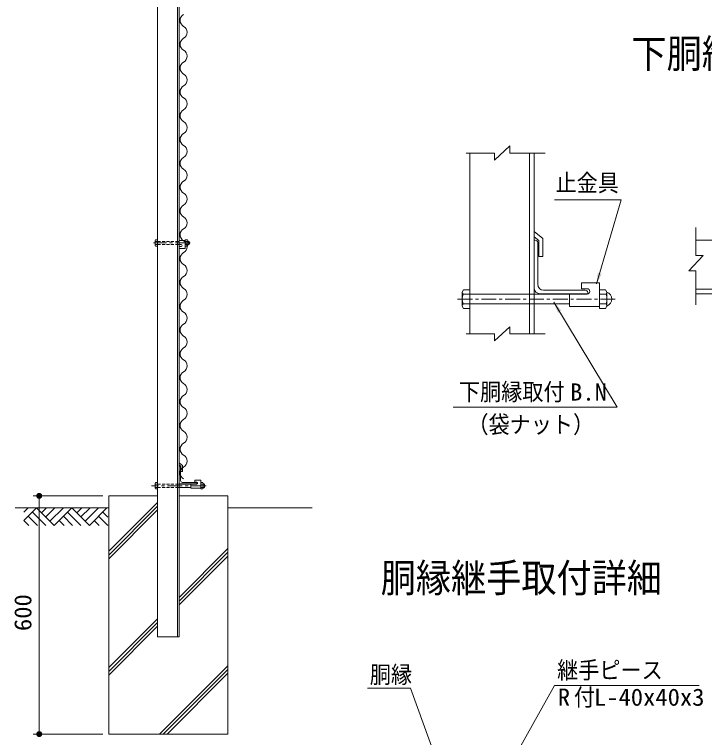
# Model space of a CAD drawing. Units: millimetres, scale not verified. Extents: x -4455 to 4455, y -3150 to 3150.
# Drawn here: x 42 to 1781, y -1648 to 174 of the extents above; entities that cross this region are included whole.
import ezdxf
from ezdxf.enums import TextEntityAlignment as Align

# ---------------------------------------------------------------- set-up
doc = ezdxf.new("R2010")
doc.units = ezdxf.units.MM
doc.header["$LTSCALE"] = 30
for name, pattern in [('DASHED', [7.5, 6, -1.5]), ('USER1', [2, 1.25, -0.25, 0.25, -0.25]), ('USER2', [0.375, 0.25, -0.125])]:
    doc.linetypes.add(name, pattern=pattern)
for name, color, linetype, lineweight in [('0-0_7詳細', 7, 'Continuous', 18), ('0-1_1部材', 3, 'Continuous', 18), ('0-2_8部品', 3, 'Continuous', 18), ('0-5_5寸法', 1, 'Continuous', 18), ('0-7_SUNPOU', 1, 'Continuous', 18), ('0-9_2網', 4, 'Continuous', 18), ('0-C_GL', 7, 'Continuous', 9), ('0-D_0', 7, 'Continuous', 9), ('0-E_4基礎', 4, 'Continuous', 18)]:
    doc.layers.add(name, color=color, linetype=linetype, lineweight=lineweight)
doc.styles.add('ＭＳ ゴシック', font='')
doc.styles.get('ＭＳ ゴシック').set_extended_font_data('MS Gothic')

# ---------------------------------------------------------------- blocks, each defined once
blk = doc.blocks.new('GL-マーク')
at = {"layer": '0-D_0', "color": 1, "lineweight": 18}
for p, q in [((-418.12, -21.21), (-396.91, 0)), ((-418.12, -63.64), (-354.48, 0)), ((-354.48, 0), (-265.86, -88.62)), ((-304.52, 0), (-329.5, -24.98)), ((-262.09, 0), (-308.29, -46.2)), ((-219.67, 0), (-287.08, -67.41)), ((-177.24, 0), (-265.86, -88.62)), ((-177.24, 0), (-88.62, -88.62)), ((-127.28, 0), (-152.26, -24.98)), ((-84.85, 0), (-131.05, -46.19)), ((-42.43, 0), (-109.83, -67.41)), ((0, 0), (-88.62, -88.62)), ((-375.7, -21.21), (-308.29, -88.62)), ((-198.45, -21.21), (-131.05, -88.62)), ((4.99, -47.42), (-21.21, -21.21)), ((-418.12, -63.64), (-393.14, -88.62)), ((-396.91, -42.43), (-350.71, -88.62)), ((-240.88, -63.64), (-215.9, -88.62)), ((-219.67, -42.43), (-173.47, -88.62)), ((-38.66, -88.62), (-63.64, -63.64)), ((3.77, -88.62), (-42.43, -42.43))]:
    blk.add_line(p, q, dxfattribs=at)
blk = doc.blocks.new('M1')
at = {"layer": '0-7_SUNPOU'}
blk.add_line((-7.5, 0), (-57.86, 0), dxfattribs=at)
for points in [[(0, 0), (-7.5, 0), (-7.44, 0.94)], [(0, 0), (-7.44, -0.94), (-7.5, 0)], [(0, 0), (-7.44, 0.94), (-7.26, 1.87)], [(0, 0), (-7.26, -1.87), (-7.44, -0.94)], [(0, 0), (-7.26, 1.87), (-6.97, 2.76)], [(0, 0), (-6.97, -2.76), (-7.26, -1.87)], [(0, 0), (-6.97, 2.76), (-6.57, 3.61)], [(0, 0), (-6.57, -3.61), (-6.97, -2.76)], [(0, 0), (-6.57, 3.61), (-6.07, 4.41)], [(0, 0), (-6.07, -4.41), (-6.57, -3.61)], [(0, 0), (-6.07, 4.41), (-5.47, 5.13)], [(0, 0), (-5.47, -5.13), (-6.07, -4.41)], [(0, 0), (-5.47, 5.13), (-4.78, 5.78)], [(0, 0), (-4.78, -5.78), (-5.47, -5.13)], [(0, 0), (-4.78, 5.78), (-4.02, 6.33)], [(0, 0), (-4.02, -6.33), (-4.78, -5.78)], [(0, 0), (-4.02, 6.33), (-3.19, 6.79)], [(0, 0), (-3.19, -6.79), (-4.02, -6.33)], [(0, 0), (-3.19, 6.79), (-2.32, 7.13)], [(0, 0), (-2.32, -7.13), (-3.19, -6.79)], [(0, 0), (-2.32, 7.13), (-1.41, 7.37)], [(0, 0), (-1.41, -7.37), (-2.32, -7.13)], [(0, 0), (-1.41, 7.37), (-0.47, 7.49)], [(0, 0), (-0.47, -7.49), (-1.41, -7.37)], [(0, 0), (-0.47, 7.49), (0.47, 7.49)], [(0, 0), (0.47, -7.49), (-0.47, -7.49)], [(0, 0), (0.47, 7.49), (1.41, 7.37)], [(0, 0), (1.41, 7.37), (2.32, 7.13)], [(0, 0), (2.32, 7.13), (3.19, 6.79)], [(0, 0), (3.19, 6.79), (4.02, 6.33)], [(0, 0), (4.02, 6.33), (4.78, 5.78)], [(0, 0), (4.78, 5.78), (5.47, 5.13)], [(0, 0), (5.47, 5.13), (6.07, 4.41)], [(0, 0), (6.07, 4.41), (6.57, 3.61)], [(0, 0), (6.57, 3.61), (6.97, 2.76)], [(0, 0), (6.97, 2.76), (7.26, 1.87)], [(0, 0), (7.26, 1.87), (7.44, 0.94)], [(0, 0), (7.44, 0.94), (7.5, 0)], [(0, 0), (1.41, -7.37), (0.47, -7.49)], [(0, 0), (2.32, -7.13), (1.41, -7.37)], [(0, 0), (3.19, -6.79), (2.32, -7.13)], [(0, 0), (4.02, -6.33), (3.19, -6.79)], [(0, 0), (4.78, -5.78), (4.02, -6.33)], [(0, 0), (5.47, -5.13), (4.78, -5.78)], [(0, 0), (6.07, -4.41), (5.47, -5.13)], [(0, 0), (6.57, -3.61), (6.07, -4.41)], [(0, 0), (6.97, -2.76), (6.57, -3.61)], [(0, 0), (7.26, -1.87), (6.97, -2.76)], [(0, 0), (7.44, -0.94), (7.26, -1.87)], [(0, 0), (7.5, 0), (7.44, -0.94)]]:
    blk.add_solid(points, dxfattribs=at)

msp = doc.modelspace()

# ---------------------------------------------------------------- linework, layer by layer
at = {"layer": '0-0_7詳細', "color": 4}
for p, q in [((1290.18, -157.37), (1251.41, -193.37)), ((1290.18, -175.37), (1290.18, -157.37)), ((1251.41, -175.37), (1179.84, -175.37)), ((1251.41, -175.37), (1251.41, -193.37)), ((1290.18, -175.37), (1379.05, -175.37)), ((1758.78, -433.47), (1758.78, -363.28)), ((1740.78, -472.24), (1776.78, -433.47)), ((1758.78, -433.47), (1776.78, -433.47)), ((1758.78, -472.24), (1740.78, -472.24)), ((1758.78, -472.24), (1758.78, -557.82)), ((1290.18, -612.76), (1251.41, -648.76)), ((1290.18, -630.76), (1290.18, -612.76)), ((1251.41, -630.76), (1179.84, -630.76)), ((1251.41, -630.76), (1251.41, -648.76)), ((1290.18, -630.76), (1379.05, -630.76))]:
    msp.add_line(p, q, dxfattribs=at)
at = {"layer": '0-0_7詳細', "lineweight": 9}
for p, q in [((1189.21, -630.76), (1189.21, -175.37)), ((1339.21, -630.76), (1339.21, -175.37)), ((1351.21, -630.76), (1351.21, -175.37)), ((1351.21, -373.07), (1373.36, -390.18)), ((1351.21, -386.34), (1362.86, -395.34)), ((1351.21, -394.8), (1351.21, -514.8)), ((1351.21, -394.8), (1354.21, -394.8)), ((1362.86, -436.34), (1362.86, -395.34)), ((1373.36, -436.34), (1373.36, -390.18)), ((2017.05, -394.8), (1758.78, -394.8)), ((1360.21, -400.8), (1360.21, -505.8)), ((1373.36, -436.34), (1362.86, -436.34)), ((1470.64, -502.12), (1515.64, -502.12)), ((1470.64, -517.12), (1470.64, -502.12)), ((1515.64, -562.12), (1515.64, -502.12)), ((1170.01, -525.4), (1173.33, -519.64)), ((1375.21, -520.8), (1480.21, -520.8)), ((1470.64, -517.12), (1484.89, -517.12)), ((1486.21, -529.8), (1486.21, -526.8)), ((1515.64, -519.64), (1515.64, -566.68)), ((1531.51, -519.64), (1515.64, -519.64)), ((1534.84, -525.4), (1531.51, -519.64)), ((1534.84, -525.4), (1534.84, -560.92)), ((2231.63, -517.8), (1758.78, -517.8)), ((1172.07, -531.16), (1189.21, -531.16)), ((1351.21, -531.16), (1440.64, -531.16)), ((1366.21, -529.8), (1486.21, -529.8)), ((1440.64, -530.62), (1484.89, -530.62)), ((1440.64, -562.12), (1440.64, -530.62)), ((1532.78, -531.16), (1515.64, -531.16)), ((2231.63, -529.8), (1758.78, -529.8)), ((1172.07, -555.16), (1189.21, -555.16)), ((1351.21, -555.16), (1440.64, -555.16)), ((1440.64, -562.12), (1515.64, -562.12)), ((1532.78, -555.16), (1515.64, -555.16)), ((1173.33, -566.68), (1189.21, -566.68))]:
    msp.add_line(p, q, dxfattribs=at)
at = {"layer": '0-0_7詳細', "color": 1, "linetype": 'USER1'}
msp.add_line((1555.89, -543.16), (1152.1, -543.16), dxfattribs=at)
at = {"layer": '0-0_7詳細', "color": 3, "linetype": 'DASHED'}
for p, q in [((1189.21, -531.16), (1351.21, -531.16)), ((1189.21, -555.16), (1351.21, -555.16))]:
    msp.add_line(p, q, dxfattribs=at)
at = {"layer": '0-0_7詳細', "color": 1}
for points in [[(1402.22, -293.28), (1570.73, -293.28), (1508.74, -504.91)], [(1147.6, -815.28), (1560.13, -815.28), (1401.12, -551.06)], [(931.73, -1522.86), (1039.65, -1522.86), (1103.32, -1699.78)], [(1767.12, -1516.28), (1402.63, -1516.28), (1294.32, -1710.15)]]:
    msp.add_lwpolyline(points, dxfattribs=at)
at = {"layer": '0-0_7詳細', "lineweight": 9}
for points in [[(1170.01, -525.4), (1170.01, -560.92), (1173.33, -566.68)], [(1173.33, -519.64), (1189.21, -519.64), (1189.21, -566.68)], [(1534.84, -560.92), (1531.51, -566.68), (1515.64, -566.68)]]:
    msp.add_lwpolyline(points, dxfattribs=at)
for centre, radius, start, end in [((1354.21, -400.8), 6, 0, 90), ((1375.21, -505.8), 15, 180, 270), ((1179.1, -525.4), 9.09, 180, 219.3382), ((1366.21, -514.8), 15, 180, 270), ((1480.21, -526.8), 6, 0, 90), ((1484.89, -523.87), 6.75, 270, 90), ((1525.75, -525.4), 9.09, 320.6618, 0), ((1527.7, -543.16), 19.14, 291.90813, 68.09187), ((1206.01, -543.16), 36, 160.52878, 199.47122), ((1498.84, -543.16), 36, 340.52878, 19.47122), ((1179.1, -560.92), 9.09, 140.6618, 180), ((1525.75, -560.92), 9.09, 0, 39.3382)]:
    msp.add_arc(centre, radius, start, end, dxfattribs=at)
at = {"layer": '0-0_7詳細', "color": 1}
for points in [[(1508.18, -506.83), (1511.61, -476.57), (1521.61, -479.5)], [(1400.09, -549.35), (1420.02, -572.37), (1411.09, -577.74)]]:
    msp.add_solid(points, dxfattribs=at)
at = {"layer": '0-1_1部材', "color": 7, "lineweight": 9}
for p, q in [((402.58, 1976.05), (402.58, -1393.95)), ((452.58, 1976.05), (452.58, -1393.95)), ((456.58, 1976.05), (456.58, -1393.95)), ((456.58, -955.94), (464.96, -962.41)), ((456.58, -960.36), (461.46, -964.13)), ((456.58, -963.95), (456.58, -1003.95)), ((456.58, -963.95), (457.58, -963.95)), ((461.46, -977.8), (461.46, -964.13)), ((464.96, -977.8), (464.96, -962.41)), ((460.58, -966.95), (460.58, -1000.45)), ((464.96, -977.8), (461.46, -977.8)), ((465.08, -1004.95), (498.58, -1004.95))]:
    msp.add_line(p, q, dxfattribs=at)
msp.add_lwpolyline([(461.58, -1008.95), (501.58, -1008.95), (501.58, -1007.95)], dxfattribs=at)
for centre, radius, start, end in [((457.58, -966.95), 3, 0, 90), ((465.08, -1000.45), 4.5, 180, 270), ((461.58, -1003.95), 5, 180, 270), ((498.58, -1007.95), 3, 0, 90)]:
    msp.add_arc(centre, radius, start, end, dxfattribs=at)
at = {"layer": '0-2_8部品'}
for p, q in [((396.18, -407.74), (396.18, -395.9)), ((396.87, -397.82), (402.58, -397.82)), ((402.58, -409.66), (402.58, -393.98)), ((456.58, -395.5), (472.33, -395.5)), ((472.33, -409.66), (472.33, -393.98)), ((477.62, -393.98), (472.33, -393.98)), ((472.33, -395.5), (472.33, -415.5)), ((478.04, -397.82), (472.33, -397.82)), ((478.73, -395.9), (477.62, -393.98)), ((478.73, -407.74), (478.73, -395.9)), ((478.73, -397.82), (482.28, -397.82)), ((482.28, -405.82), (482.28, -397.82)), ((396.18, -407.74), (397.29, -409.66)), ((396.87, -405.82), (402.58, -405.82)), ((397.29, -409.66), (402.58, -409.66)), ((456.58, -406), (462.08, -406)), ((457.33, -410.5), (462.08, -410.5)), ((478.04, -405.82), (472.33, -405.82)), ((478.73, -405.82), (482.28, -405.82)), ((496.39, -999.73), (511.39, -999.73)), ((496.39, -1004.73), (496.39, -999.73)), ((511.39, -1019.73), (511.39, -999.73)), ((396.18, -1007.49), (397.29, -1005.57)), ((396.87, -1009.41), (402.58, -1009.41)), ((396.87, -1017.41), (402.58, -1017.41)), ((456.58, -1009.41), (486.39, -1009.41)), ((456.58, -1017.41), (486.39, -1017.41)), ((486.39, -1009.23), (501.14, -1009.23)), ((486.39, -1019.73), (486.39, -1009.23)), ((486.39, -1019.73), (511.39, -1019.73)), ((496.39, -1004.73), (501.14, -1004.73)), ((511.39, -1005.57), (511.39, -1021.25)), ((516.68, -1005.57), (511.39, -1005.57)), ((517.1, -1009.41), (511.39, -1009.41)), ((517.1, -1017.41), (511.39, -1017.41)), ((517.79, -1007.49), (516.68, -1005.57)), ((517.79, -1007.49), (517.79, -1019.33)), ((397.29, -1021.25), (402.58, -1021.25))]:
    msp.add_line(p, q, dxfattribs=at)
at = {"layer": '0-2_8部品', "color": 1, "linetype": 'USER2'}
for p, q in [((402.58, -397.82), (456.58, -397.82)), ((402.58, -405.82), (456.58, -405.82))]:
    msp.add_line(p, q, dxfattribs=at)
at = {"layer": '0-2_8部品', "color": 1}
for p, q in [((478.73, -398.62), (482.69, -398.62)), ((478.73, -405.02), (482.69, -405.02))]:
    msp.add_line(p, q, dxfattribs=at)
at = {"layer": '0-2_8部品', "color": 1, "linetype": 'USER1'}
for p, q in [((484.91, -401.82), (391.87, -401.82)), ((524.81, -1013.41), (387.53, -1013.41))]:
    msp.add_line(p, q, dxfattribs=at)
at = {"layer": '0-2_8部品', "linetype": 'USER2'}
for p, q in [((402.58, -1009.41), (456.58, -1009.41)), ((402.58, -1017.41), (456.58, -1017.41))]:
    msp.add_line(p, q, dxfattribs=at)
at = {"layer": '0-2_8部品'}
for points in [[(396.18, -395.9), (397.29, -393.98), (402.58, -393.98)], [(457.33, -410.5), (457.33, -415.5), (472.33, -415.5)], [(478.73, -407.74), (477.62, -409.66), (472.33, -409.66)], [(396.18, -1007.49), (396.18, -1019.33), (397.29, -1021.25)], [(397.29, -1005.57), (402.58, -1005.57), (402.58, -1021.25)], [(517.79, -1019.33), (516.68, -1021.25), (511.39, -1021.25)]]:
    msp.add_lwpolyline(points, dxfattribs=at)
for centre, radius, start, end in [((399.21, -395.9), 3.03, 180, 219.3382), ((408.18, -401.82), 12, 160.52878, 199.47122), ((475.7, -395.9), 3.03, 320.6618, 0), ((466.73, -401.82), 12, 340.52878, 19.47122), ((475.36, -401.82), 8, 330, 30), ((399.21, -407.74), 3.03, 140.6618, 180), ((462.08, -408.25), 2.25, 270, 90), ((475.7, -407.74), 3.03, 0, 39.3382), ((399.21, -1007.49), 3.03, 180, 219.3382), ((408.18, -1013.41), 12, 160.52878, 199.47122), ((399.21, -1019.33), 3.03, 140.6618, 180), ((501.14, -1006.98), 2.25, 270, 90), ((514.76, -1007.49), 3.03, 320.6618, 0), ((505.79, -1013.41), 12, 340.52878, 19.47122), ((514.76, -1019.33), 3.03, 0, 39.3382), ((514.63, -1013.41), 6.71, 298.05542, 61.94458)]:
    msp.add_arc(centre, radius, start, end, dxfattribs=at)
at = {"layer": '0-5_5寸法'}
for p, q in [((264.58, -1038.95), (89.38, -1038.95)), ((104.38, -1068.95), (104.38, -1608.95)), ((264.58, -1638.95), (89.38, -1638.95))]:
    msp.add_line(p, q, dxfattribs=at)
at = {"layer": '0-9_2網', "color": 2}
for centre, start, end in [((476.15, 158.75), 118.07249, 241.92751), ((460.15, 128.75), 298.07249, 61.92751), ((476.15, 98.75), 118.07249, 241.92751), ((460.15, 68.75), 298.07249, 61.92751), ((476.15, 38.75), 118.07249, 241.92751), ((460.15, 8.75), 298.07249, 61.92751), ((476.15, -21.25), 118.07249, 241.92751), ((460.15, -51.25), 298.07249, 61.92751), ((476.15, -81.25), 118.07249, 241.92751), ((460.15, -111.25), 298.07249, 61.92751), ((476.15, -141.25), 118.07249, 241.92751), ((460.15, -171.25), 298.07249, 61.92751), ((476.15, -201.25), 118.07249, 241.92751), ((460.15, -231.25), 298.07249, 61.92751), ((476.15, -261.25), 118.07249, 241.92751), ((460.15, -291.25), 298.07249, 61.92751), ((476.15, -321.25), 118.07249, 241.92751), ((460.15, -351.25), 298.07249, 61.92751), ((476.15, -381.25), 118.07249, 241.92751), ((460.15, -411.25), 298.07249, 61.92751), ((476.15, -441.25), 118.07249, 241.92751), ((460.15, -471.25), 298.07249, 61.92751), ((476.15, -501.25), 118.07249, 241.92751), ((460.15, -531.25), 298.07249, 61.92751), ((476.15, -561.25), 118.07249, 241.92751), ((460.15, -591.25), 298.07249, 61.92751), ((476.15, -621.25), 118.07249, 241.92751), ((460.15, -651.25), 298.07249, 61.92751), ((476.15, -681.25), 118.07249, 241.92751), ((460.15, -711.25), 298.07249, 61.92751), ((476.15, -741.25), 118.07249, 241.92751), ((460.15, -771.25), 298.07249, 61.92751), ((476.15, -801.25), 118.07249, 241.92751), ((460.15, -831.25), 298.07249, 61.92751), ((476.15, -861.25), 118.07249, 241.92751), ((460.15, -891.25), 298.07249, 61.92751), ((476.15, -921.25), 118.07249, 241.92751), ((460.15, -951.25), 298.07249, 61.92751), ((476.15, -981.25), 118.07249, 241.92751)]:
    msp.add_arc(centre, 17, start, end, dxfattribs=at)
at = {"layer": '0-C_GL'}
for p, q in [((279.58, -1068.95), (43.85, -1068.95)), ((579.58, -1068.95), (791.72, -1068.95)), ((402.58, -1393.95), (456.58, -1393.95))]:
    msp.add_line(p, q, dxfattribs=at)
at = {"layer": '0-E_4基礎', "color": 7, "lineweight": 9}
for p, q in [((279.58, -1038.95), (402.58, -1038.95)), ((279.58, -1038.95), (279.58, -1638.95)), ((456.58, -1038.95), (579.58, -1038.95)), ((579.58, -1038.95), (579.58, -1638.95)), ((279.58, -1638.95), (579.58, -1638.95))]:
    msp.add_line(p, q, dxfattribs=at)
at = {"layer": '0-E_4基礎'}
for p, q in [((279.58, -1178.55), (402.58, -1055.55)), ((279.58, -1187.93), (402.58, -1064.93)), ((279.58, -1197.3), (402.58, -1074.3)), ((456.58, -1294.63), (579.58, -1171.63)), ((456.58, -1304.01), (579.58, -1181.01)), ((456.58, -1313.38), (579.58, -1190.38)), ((279.58, -1471.63), (402.58, -1348.63)), ((279.58, -1481.01), (402.58, -1358.01)), ((279.58, -1490.38), (402.58, -1367.38)), ((407.53, -1638.95), (579.58, -1466.91)), ((416.91, -1638.95), (579.58, -1476.28)), ((426.28, -1638.95), (579.58, -1485.66))]:
    msp.add_line(p, q, dxfattribs=at)

# ---------------------------------------------------------------- block references
at = {"layer": '0-5_5寸法'}
for p, rotation in [((104.38, -1038.95), 90), ((104.38, -1638.95), 270)]:
    msp.add_blockref('M1', p, dxfattribs=dict(at, rotation=rotation))
at = {"layer": '0-C_GL', "xscale": 0.5, "yscale": 0.5}
msp.add_blockref('GL-マーク', (274.98, -1068.95), dxfattribs=at)

# ---------------------------------------------------------------- texts
at = {"layer": '0-0_7詳細', "style": 'ＭＳ ゴシック', "width": 0.9}
for s, p in [('下胴縁取付詳細', (1596.64, 17.56)), ('胴縁継手取付詳細', (964.79, -1303.21))]:
    msp.add_text(s, height=72.14, dxfattribs=at).set_placement(p, align=Align.BOTTOM_LEFT)
at = {"layer": '0-0_7詳細', "color": 3, "style": 'ＭＳ ゴシック'}
for s, width, p in [('止金具', 0.9, (1405.19, -285.02)), ('下胴縁取付', 0.9, (1161.94, -811.33)), ('B.N', 1.05, (1441.87, -811.91)), ('（袋ナット）', 0.9, (1183.35, -893.54)), ('継手ピース', 0.9, (1409.31, -1512.42)), ('胴縁', 0.9, (937.21, -1523.68)), ('R', 1.05, (1410.88, -1580.56)), ('付', 0.9, (1451.62, -1580.56)), ('L-40x40x3', 1.05, (1501.96, -1580.56))]:
    msp.add_text(s, height=43.33, dxfattribs=dict(at, width=width)).set_placement(p, align=Align.BOTTOM_LEFT)
at = {"layer": '0-5_5寸法', "color": 3, "style": 'ＭＳ ゴシック', "width": 1.05}
msp.add_text('600', height=43.33, rotation=90, dxfattribs=at).set_placement((97.71, -1379.45), align=Align.BOTTOM_LEFT)

doc.saveas('drawing.dxf')
